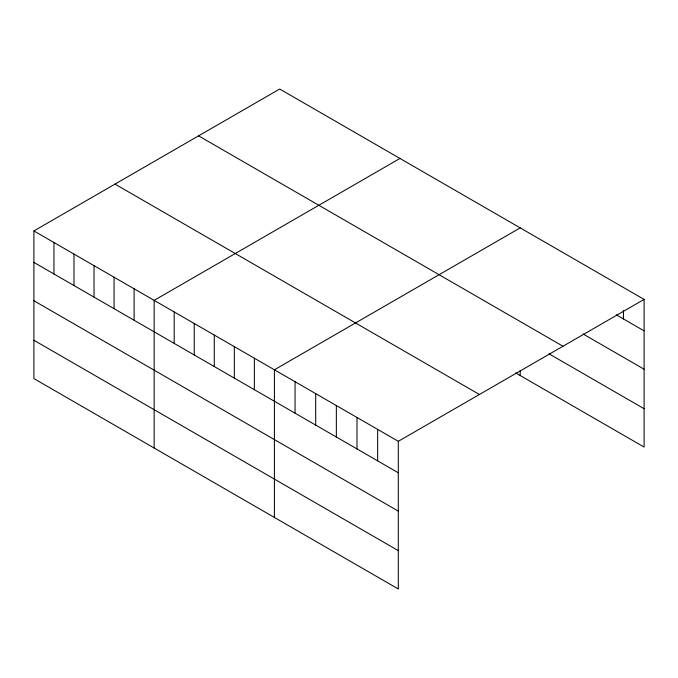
<?xml version="1.0" encoding="UTF-8"?>
<svg xmlns="http://www.w3.org/2000/svg" width="678" height="678" viewBox="0 0 678 678"><rect width="100%" height="100%" fill="white"/><g stroke="black" fill="none" stroke-linecap="round" stroke-linejoin="round"><path stroke-width="1.02" d="M33.9 230.935L398.3 441.319L398.3 588.979L33.9 378.595L33.9 230.935L279.7 89.021L644.1 299.405L644.1 447.065L515.653 372.908M399.952 158.449L154.152 300.362L154.152 448.022M520.204 227.876L274.404 369.79L274.404 517.45M398.3 441.319L644.1 299.405M616.268 314.804L644.1 330.872M583.055 333.966L644.1 369.213M198.586 135.854L562.986 346.238M548.934 353.78L644.1 408.724M115.014 184.102L479.414 394.486M33.9 262.403L398.3 472.786M33.9 300.744L398.3 511.127M33.9 340.254L398.3 550.638M623.455 310.558L623.455 318.948M520.204 370.493L520.204 375.536M377.646 429.394L377.646 460.862M357.001 417.47L357.001 448.938M336.347 405.554L336.347 437.022M315.702 393.63L315.702 425.098M295.049 381.706L295.049 413.173M254.36 358.213L254.36 389.681M234.317 346.644L234.317 378.112M214.273 335.076L214.273 366.544M194.239 323.499L194.239 354.967M174.195 311.931L174.195 343.399M134.108 288.794L134.108 320.262M114.065 277.217L114.065 308.685M94.022 265.649L94.022 297.117M73.987 254.081L73.987 285.548M53.943 242.504L53.943 273.971"/></g></svg>
